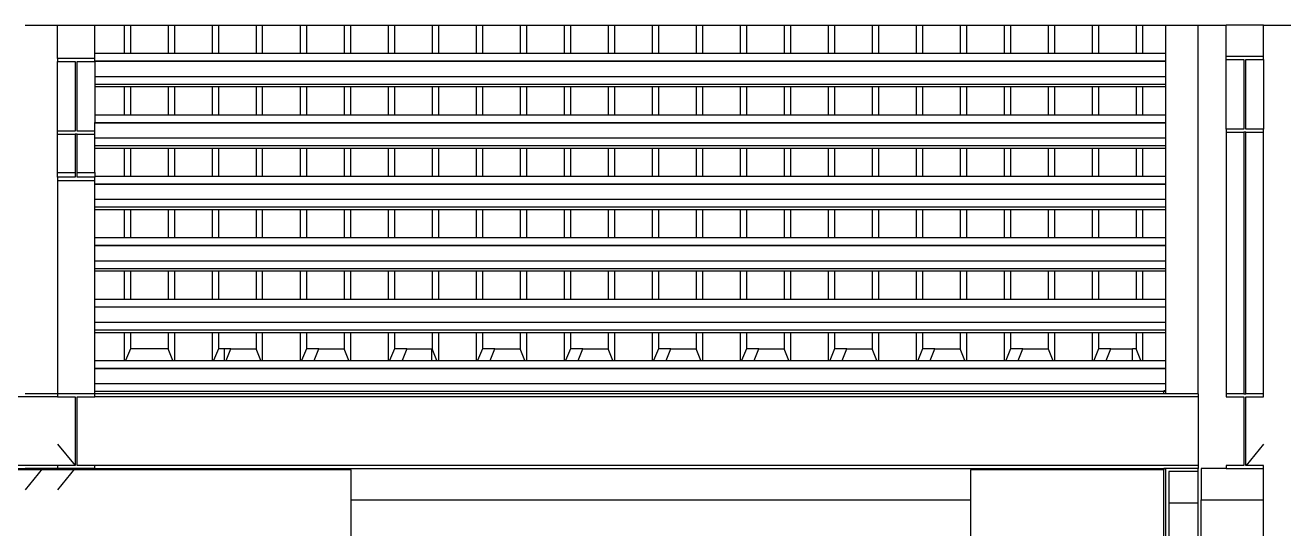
# Model space of a CAD drawing. Extents: x -49.7 to 49.7, y -10.2 to 18.8.
# Drawn here: x 0.599 to 4.638, y 11.477 to 13.094 of the extents above; entities that cross this region are included whole.
import ezdxf

# ---------------------------------------------------------------- set-up
doc = ezdxf.new("R2010")
doc.units = 0
doc.layers.get('0').update_dxf_attribs({"linetype": 'CONTINUOUS'})
doc.layers.add('SECTIONCUTEDGES', color=7, linetype='CONTINUOUS')

msp = doc.modelspace()

# ---------------------------------------------------------------- linework, layer by layer
for p, q in [((0.5993, 13.0943), (0.7032, 13.0943)), ((0.7032, 13.0943), (0.8232, 13.0943)), ((0.7032, 12.9872), (0.7032, 13.0943)), ((0.8232, 13.0943), (0.9166, 13.0943)), ((0.8232, 13.0039), (0.8232, 13.0943)), ((0.9166, 13.0943), (0.9166, 13.0039)), ((0.9166, 13.0943), (0.9368, 13.0943)), ((0.9368, 13.0943), (0.9368, 13.0039)), ((0.9368, 13.0943), (1.0579, 13.0943)), ((1.0579, 13.0943), (1.0579, 13.0039)), ((1.0579, 13.0943), (1.078, 13.0943)), ((1.078, 13.0943), (1.078, 13.0039)), ((1.078, 13.0943), (1.1991, 13.0943)), ((1.1991, 13.0943), (1.1991, 13.0039)), ((1.1991, 13.0943), (1.2192, 13.0943)), ((1.2192, 13.0943), (1.2192, 13.0039)), ((1.2192, 13.0943), (1.3403, 13.0943)), ((1.3403, 13.0943), (1.3403, 13.0039)), ((1.3403, 13.0943), (1.3604, 13.0943)), ((1.3604, 13.0039), (1.3604, 13.0943)), ((1.3604, 13.0943), (1.4815, 13.0943)), ((1.4815, 13.0943), (1.4815, 13.0039)), ((1.4815, 13.0943), (1.5016, 13.0943)), ((1.5016, 13.0943), (1.5016, 13.0039)), ((1.5016, 13.0943), (1.6227, 13.0943)), ((1.6227, 13.0943), (1.6227, 13.0039)), ((1.6227, 13.0943), (1.6429, 13.0943)), ((1.6429, 13.0943), (1.6429, 13.0039)), ((1.6429, 13.0943), (1.7639, 13.0943)), ((1.7639, 13.0943), (1.7639, 13.0039)), ((1.7639, 13.0943), (1.7841, 13.0943)), ((1.7841, 13.0943), (1.7841, 13.0039)), ((1.7841, 13.0943), (1.9051, 13.0943)), ((1.9051, 13.0943), (1.9051, 13.0039)), ((1.9051, 13.0943), (1.9253, 13.0943)), ((1.9253, 13.0943), (1.9253, 13.0039)), ((1.9253, 13.0943), (2.0463, 13.0943)), ((2.0463, 13.0943), (2.0463, 13.0039)), ((2.0463, 13.0943), (2.0665, 13.0943)), ((2.0665, 13.0943), (2.0665, 13.0039)), ((2.0665, 13.0943), (2.1875, 13.0943)), ((2.1875, 13.0943), (2.1875, 13.0039)), ((2.1875, 13.0943), (2.2077, 13.0943)), ((2.2077, 13.0943), (2.2077, 13.0039)), ((2.2077, 13.0943), (2.3287, 13.0943)), ((2.3287, 13.0943), (2.3287, 13.0039)), ((2.3287, 13.0943), (2.3489, 13.0943)), ((2.3489, 13.0943), (2.3489, 13.0039)), ((2.3489, 13.0943), (2.4699, 13.0943)), ((2.4699, 13.0943), (2.4699, 13.0039)), ((2.4699, 13.0943), (2.4901, 13.0943)), ((2.4901, 13.0943), (2.4901, 13.0039)), ((2.4901, 13.0943), (2.6111, 13.0943)), ((2.6111, 13.0943), (2.6111, 13.0039)), ((2.6111, 13.0943), (2.6313, 13.0943)), ((2.6313, 13.0943), (2.6313, 13.0039)), ((2.6313, 13.0943), (2.7523, 13.0943)), ((2.7523, 13.0943), (2.7523, 13.0039)), ((2.7523, 13.0943), (2.7725, 13.0943)), ((2.7725, 13.0943), (2.7725, 13.0039)), ((2.7725, 13.0943), (2.8935, 13.0943)), ((2.8935, 13.0943), (2.8935, 13.0039)), ((2.8935, 13.0943), (2.9137, 13.0943)), ((2.9137, 13.0943), (2.9137, 13.0039)), ((2.9137, 13.0943), (3.0348, 13.0943)), ((3.0348, 13.0943), (3.0348, 13.0039)), ((3.0348, 13.0943), (3.0549, 13.0943)), ((3.0549, 13.0943), (3.0549, 13.0039)), ((3.0549, 13.0943), (3.176, 13.0943)), ((3.176, 13.0943), (3.176, 13.0039)), ((3.176, 13.0943), (3.1961, 13.0943)), ((3.1961, 13.0943), (3.1961, 13.0039)), ((3.1961, 13.0943), (3.3172, 13.0943)), ((3.3172, 13.0943), (3.3172, 13.0039)), ((3.3172, 13.0943), (3.3373, 13.0943)), ((3.3373, 13.0943), (3.3373, 13.0039)), ((3.3373, 13.0943), (3.4584, 13.0943)), ((3.4584, 13.0943), (3.4584, 13.0039)), ((3.4584, 13.0943), (3.4785, 13.0943)), ((3.4785, 13.0943), (3.4785, 13.0039)), ((3.4785, 13.0943), (3.5996, 13.0943)), ((3.5996, 13.0943), (3.5996, 13.0039)), ((3.5996, 13.0943), (3.6198, 13.0943)), ((3.6198, 13.0943), (3.6198, 13.0039)), ((3.6198, 13.0943), (3.7408, 13.0943)), ((3.7408, 13.0943), (3.7408, 13.0039)), ((3.7408, 13.0943), (3.761, 13.0943)), ((3.761, 13.0943), (3.761, 13.0039)), ((3.761, 13.0943), (3.882, 13.0943)), ((3.882, 13.0943), (3.882, 13.0039)), ((3.882, 13.0943), (3.9022, 13.0943)), ((3.9022, 13.0943), (3.9022, 13.0039)), ((3.9022, 13.0943), (4.0232, 13.0943)), ((4.0232, 13.0943), (4.0232, 13.0039)), ((4.0232, 13.0943), (4.0434, 13.0943)), ((4.0434, 13.0943), (4.0434, 13.0039)), ((4.0434, 13.0943), (4.1644, 13.0943)), ((4.1644, 13.0943), (4.1644, 13.0039)), ((4.1644, 13.0943), (4.1846, 13.0943)), ((4.1846, 13.0943), (4.1846, 13.0039)), ((4.1846, 13.0943), (4.2593, 13.0943)), ((4.2593, 13.0943), (4.3632, 13.0943)), ((4.2593, 13.0039), (4.2593, 13.0943)), ((4.3632, 11.9106), (4.3632, 13.0943)), ((4.3632, 13.0943), (4.4532, 13.0943)), ((4.5732, 13.0943), (4.4532, 13.0943)), ((4.4532, 12.9939), (4.4532, 13.0943)), ((4.5732, 13.0943), (4.6632, 13.0943)), ((4.5732, 12.9939), (4.5732, 13.0943)), ((0.7032, 12.7538), (0.7032, 12.9773)), ((0.8232, 12.9872), (0.8232, 13.0039)), ((0.8232, 13.0039), (0.9166, 13.0039)), ((0.8232, 12.9792), (4.2593, 12.9792)), ((0.8232, 12.9784), (4.2593, 12.9784)), ((0.8232, 12.9773), (0.8232, 12.9299)), ((0.9166, 13.0039), (0.9368, 13.0039)), ((0.9368, 13.0039), (1.0579, 13.0039)), ((1.0579, 13.0039), (1.078, 13.0039)), ((1.078, 13.0039), (1.1991, 13.0039)), ((1.1991, 13.0039), (1.2192, 13.0039)), ((1.2192, 13.0039), (1.3403, 13.0039)), ((1.3403, 13.0039), (1.3604, 13.0039)), ((1.3604, 13.0039), (1.4815, 13.0039)), ((1.4815, 13.0039), (1.5016, 13.0039)), ((1.5016, 13.0039), (1.6227, 13.0039)), ((1.6227, 13.0039), (1.6429, 13.0039)), ((1.6429, 13.0039), (1.7639, 13.0039)), ((1.7639, 13.0039), (1.7841, 13.0039)), ((1.7841, 13.0039), (1.9051, 13.0039)), ((1.9051, 13.0039), (1.9253, 13.0039)), ((1.9253, 13.0039), (2.0463, 13.0039)), ((2.0463, 13.0039), (2.0665, 13.0039)), ((2.0665, 13.0039), (2.1875, 13.0039)), ((2.1875, 13.0039), (2.2077, 13.0039)), ((2.2077, 13.0039), (2.3287, 13.0039)), ((2.3287, 13.0039), (2.3489, 13.0039)), ((2.3489, 13.0039), (2.4699, 13.0039)), ((2.4699, 13.0039), (2.4901, 13.0039)), ((2.4901, 13.0039), (2.6111, 13.0039)), ((2.6111, 13.0039), (2.6313, 13.0039)), ((2.6313, 13.0039), (2.7523, 13.0039)), ((2.7523, 13.0039), (2.7725, 13.0039)), ((2.7725, 13.0039), (2.8935, 13.0039)), ((2.8935, 13.0039), (2.9137, 13.0039)), ((2.9137, 13.0039), (3.0348, 13.0039)), ((3.0348, 13.0039), (3.0549, 13.0039)), ((3.0549, 13.0039), (3.176, 13.0039)), ((3.176, 13.0039), (3.1961, 13.0039)), ((3.1961, 13.0039), (3.3172, 13.0039)), ((3.3172, 13.0039), (3.3373, 13.0039)), ((3.3373, 13.0039), (3.4584, 13.0039)), ((3.4584, 13.0039), (3.4785, 13.0039)), ((3.4785, 13.0039), (3.5996, 13.0039)), ((3.5996, 13.0039), (3.6198, 13.0039)), ((3.6198, 13.0039), (3.7408, 13.0039)), ((3.7408, 13.0039), (3.761, 13.0039)), ((3.761, 13.0039), (3.882, 13.0039)), ((3.882, 13.0039), (3.9022, 13.0039)), ((3.9022, 13.0039), (4.0232, 13.0039)), ((4.0232, 13.0039), (4.0434, 13.0039)), ((4.0434, 13.0039), (4.1644, 13.0039)), ((4.1644, 13.0039), (4.1846, 13.0039)), ((4.1846, 13.0039), (4.2593, 13.0039)), ((4.2593, 12.9792), (4.2593, 13.0039)), ((4.2593, 12.9784), (4.2593, 12.9792)), ((4.2593, 12.9299), (4.2593, 12.9784)), ((4.4532, 12.7605), (4.4532, 12.9839)), ((4.5732, 12.9839), (4.5732, 12.7605)), ((0.8232, 12.9299), (4.2593, 12.9299)), ((0.8232, 12.9299), (0.8232, 12.9052)), ((4.2593, 12.9052), (4.2593, 12.9299)), ((0.8232, 12.9052), (4.2593, 12.9052)), ((0.8232, 12.9052), (0.8232, 12.897)), ((0.8232, 12.897), (0.9166, 12.897)), ((0.8232, 12.897), (0.8232, 12.8066)), ((0.9166, 12.897), (0.9166, 12.8066)), ((0.9166, 12.897), (0.9368, 12.897)), ((0.9368, 12.897), (0.9368, 12.8066)), ((0.9368, 12.897), (1.0579, 12.897)), ((1.0579, 12.897), (1.0579, 12.8066)), ((1.0579, 12.897), (1.078, 12.897)), ((1.078, 12.897), (1.078, 12.8066)), ((1.078, 12.897), (1.1991, 12.897)), ((1.1991, 12.897), (1.1991, 12.8066)), ((1.1991, 12.897), (1.2192, 12.897)), ((1.2192, 12.897), (1.2192, 12.8066)), ((1.2192, 12.897), (1.3403, 12.897)), ((1.3403, 12.897), (1.3403, 12.8066)), ((1.3403, 12.897), (1.3604, 12.897)), ((1.3604, 12.8066), (1.3604, 12.897)), ((1.3604, 12.897), (1.4815, 12.897)), ((1.4815, 12.897), (1.4815, 12.8066)), ((1.4815, 12.897), (1.5016, 12.897)), ((1.5016, 12.897), (1.5016, 12.8066)), ((1.5016, 12.897), (1.6227, 12.897)), ((1.6227, 12.897), (1.6227, 12.8066)), ((1.6227, 12.897), (1.6429, 12.897)), ((1.6429, 12.897), (1.6429, 12.8066)), ((1.6429, 12.897), (1.7639, 12.897)), ((1.7639, 12.897), (1.7639, 12.8066)), ((1.7639, 12.897), (1.7841, 12.897)), ((1.7841, 12.897), (1.7841, 12.8066)), ((1.7841, 12.897), (1.9051, 12.897)), ((1.9051, 12.897), (1.9051, 12.8066)), ((1.9051, 12.897), (1.9253, 12.897)), ((1.9253, 12.897), (1.9253, 12.8066)), ((1.9253, 12.897), (2.0463, 12.897)), ((2.0463, 12.897), (2.0463, 12.8066)), ((2.0463, 12.897), (2.0665, 12.897)), ((2.0665, 12.897), (2.0665, 12.8066)), ((2.0665, 12.897), (2.1875, 12.897)), ((2.1875, 12.897), (2.1875, 12.8066)), ((2.1875, 12.897), (2.2077, 12.897)), ((2.2077, 12.897), (2.2077, 12.8066)), ((2.2077, 12.897), (2.3287, 12.897)), ((2.3287, 12.897), (2.3287, 12.8066)), ((2.3287, 12.897), (2.3489, 12.897)), ((2.3489, 12.897), (2.3489, 12.8066)), ((2.3489, 12.897), (2.4699, 12.897)), ((2.4699, 12.897), (2.4699, 12.8066)), ((2.4699, 12.897), (2.4901, 12.897)), ((2.4901, 12.897), (2.4901, 12.8066)), ((2.4901, 12.897), (2.6111, 12.897)), ((2.6111, 12.897), (2.6111, 12.8066)), ((2.6111, 12.897), (2.6313, 12.897)), ((2.6313, 12.897), (2.6313, 12.8066)), ((2.6313, 12.897), (2.7523, 12.897)), ((2.7523, 12.897), (2.7523, 12.8066)), ((2.7523, 12.897), (2.7725, 12.897)), ((2.7725, 12.897), (2.7725, 12.8066)), ((2.7725, 12.897), (2.8935, 12.897)), ((2.8935, 12.897), (2.8935, 12.8066)), ((2.8935, 12.897), (2.9137, 12.897)), ((2.9137, 12.897), (2.9137, 12.8066)), ((2.9137, 12.897), (3.0348, 12.897)), ((3.0348, 12.897), (3.0348, 12.8066)), ((3.0348, 12.897), (3.0549, 12.897)), ((3.0549, 12.897), (3.0549, 12.8066)), ((3.0549, 12.897), (3.176, 12.897)), ((3.176, 12.897), (3.176, 12.8066)), ((3.176, 12.897), (3.1961, 12.897)), ((3.1961, 12.897), (3.1961, 12.8066)), ((3.1961, 12.897), (3.3172, 12.897)), ((3.3172, 12.897), (3.3172, 12.8066)), ((3.3172, 12.897), (3.3373, 12.897)), ((3.3373, 12.897), (3.3373, 12.8066)), ((3.3373, 12.897), (3.4584, 12.897)), ((3.4584, 12.897), (3.4584, 12.8066)), ((3.4584, 12.897), (3.4785, 12.897)), ((3.4785, 12.897), (3.4785, 12.8066)), ((3.4785, 12.897), (3.5996, 12.897)), ((3.5996, 12.897), (3.5996, 12.8066)), ((3.5996, 12.897), (3.6198, 12.897)), ((3.6198, 12.897), (3.6198, 12.8066)), ((3.6198, 12.897), (3.7408, 12.897)), ((3.7408, 12.897), (3.7408, 12.8066)), ((3.7408, 12.897), (3.761, 12.897)), ((3.761, 12.897), (3.761, 12.8066)), ((3.761, 12.897), (3.882, 12.897)), ((3.882, 12.897), (3.882, 12.8066)), ((3.882, 12.897), (3.9022, 12.897)), ((3.9022, 12.897), (3.9022, 12.8066)), ((3.9022, 12.897), (4.0232, 12.897)), ((4.0232, 12.897), (4.0232, 12.8066)), ((4.0232, 12.897), (4.0434, 12.897)), ((4.0434, 12.897), (4.0434, 12.8066)), ((4.0434, 12.897), (4.1644, 12.897)), ((4.1644, 12.897), (4.1644, 12.8066)), ((4.1644, 12.897), (4.1846, 12.897)), ((4.1846, 12.897), (4.1846, 12.8066)), ((4.1846, 12.897), (4.2593, 12.897)), ((4.2593, 12.897), (4.2593, 12.9052)), ((4.2593, 12.8066), (4.2593, 12.897)), ((0.8232, 12.8066), (0.9166, 12.8066)), ((0.8232, 12.8066), (0.8232, 12.7819)), ((0.9166, 12.8066), (0.9368, 12.8066)), ((0.9368, 12.8066), (1.0579, 12.8066)), ((1.0579, 12.8066), (1.078, 12.8066)), ((1.078, 12.8066), (1.1991, 12.8066)), ((1.1991, 12.8066), (1.2192, 12.8066)), ((1.2192, 12.8066), (1.3403, 12.8066)), ((1.3403, 12.8066), (1.3604, 12.8066)), ((1.3604, 12.8066), (1.4815, 12.8066)), ((1.4815, 12.8066), (1.5016, 12.8066)), ((1.5016, 12.8066), (1.6227, 12.8066)), ((1.6227, 12.8066), (1.6429, 12.8066)), ((1.6429, 12.8066), (1.7639, 12.8066)), ((1.7639, 12.8066), (1.7841, 12.8066)), ((1.7841, 12.8066), (1.9051, 12.8066)), ((1.9051, 12.8066), (1.9253, 12.8066)), ((1.9253, 12.8066), (2.0463, 12.8066)), ((2.0463, 12.8066), (2.0665, 12.8066)), ((2.0665, 12.8066), (2.1875, 12.8066)), ((2.1875, 12.8066), (2.2077, 12.8066)), ((2.2077, 12.8066), (2.3287, 12.8066)), ((2.3287, 12.8066), (2.3489, 12.8066)), ((2.3489, 12.8066), (2.4699, 12.8066)), ((2.4699, 12.8066), (2.4901, 12.8066)), ((2.4901, 12.8066), (2.6111, 12.8066)), ((2.6111, 12.8066), (2.6313, 12.8066)), ((2.6313, 12.8066), (2.7523, 12.8066)), ((2.7523, 12.8066), (2.7725, 12.8066)), ((2.7725, 12.8066), (2.8935, 12.8066)), ((2.8935, 12.8066), (2.9137, 12.8066)), ((2.9137, 12.8066), (3.0348, 12.8066)), ((3.0348, 12.8066), (3.0549, 12.8066)), ((3.0549, 12.8066), (3.176, 12.8066)), ((3.176, 12.8066), (3.1961, 12.8066)), ((3.1961, 12.8066), (3.3172, 12.8066)), ((3.3172, 12.8066), (3.3373, 12.8066)), ((3.3373, 12.8066), (3.4584, 12.8066)), ((3.4584, 12.8066), (3.4785, 12.8066)), ((3.4785, 12.8066), (3.5996, 12.8066)), ((3.5996, 12.8066), (3.6198, 12.8066)), ((3.6198, 12.8066), (3.7408, 12.8066)), ((3.7408, 12.8066), (3.761, 12.8066)), ((3.761, 12.8066), (3.882, 12.8066)), ((3.882, 12.8066), (3.9022, 12.8066)), ((3.9022, 12.8066), (4.0232, 12.8066)), ((4.0232, 12.8066), (4.0434, 12.8066)), ((4.0434, 12.8066), (4.1644, 12.8066)), ((4.1644, 12.8066), (4.1846, 12.8066)), ((4.1846, 12.8066), (4.2593, 12.8066)), ((4.2593, 12.7819), (4.2593, 12.8066)), ((0.8232, 12.7819), (4.2593, 12.7819)), ((0.8232, 12.7811), (0.8232, 12.7819)), ((0.8232, 12.7811), (4.2593, 12.7811)), ((0.8232, 12.7538), (0.8232, 12.7811)), ((4.2593, 12.7811), (4.2593, 12.7819)), ((4.2593, 12.7326), (4.2593, 12.7811)), ((0.7032, 12.6208), (0.7032, 12.7439)), ((0.8232, 12.7326), (0.8232, 12.7439)), ((0.8232, 12.7326), (4.2593, 12.7326)), ((0.8232, 12.7079), (0.8232, 12.7326)), ((4.2593, 12.7079), (4.2593, 12.7326)), ((4.4532, 12.7506), (4.4532, 11.9106)), ((4.5732, 11.9106), (4.5732, 12.7506)), ((0.8232, 12.7079), (4.2593, 12.7079)), ((0.8232, 12.6997), (0.8232, 12.7079)), ((0.8232, 12.6997), (0.9166, 12.6997)), ((0.8232, 12.6208), (0.8232, 12.6997)), ((0.9166, 12.6997), (0.9166, 12.6093)), ((0.9166, 12.6997), (0.9368, 12.6997)), ((0.9368, 12.6997), (0.9368, 12.6093)), ((0.9368, 12.6997), (1.0579, 12.6997)), ((1.0579, 12.6997), (1.0579, 12.6093)), ((1.0579, 12.6997), (1.078, 12.6997)), ((1.078, 12.6997), (1.078, 12.6093)), ((1.078, 12.6997), (1.1991, 12.6997)), ((1.1991, 12.6997), (1.1991, 12.6093)), ((1.1991, 12.6997), (1.2192, 12.6997)), ((1.2192, 12.6997), (1.2192, 12.6093)), ((1.2192, 12.6997), (1.3403, 12.6997)), ((1.3403, 12.6997), (1.3403, 12.6093)), ((1.3403, 12.6997), (1.3604, 12.6997)), ((1.3604, 12.6093), (1.3604, 12.6997)), ((1.3604, 12.6997), (1.4815, 12.6997)), ((1.4815, 12.6997), (1.4815, 12.6093)), ((1.4815, 12.6997), (1.5016, 12.6997)), ((1.5016, 12.6997), (1.5016, 12.6093)), ((1.5016, 12.6997), (1.6227, 12.6997)), ((1.6227, 12.6997), (1.6227, 12.6093)), ((1.6227, 12.6997), (1.6429, 12.6997)), ((1.6429, 12.6997), (1.6429, 12.6093)), ((1.6429, 12.6997), (1.7639, 12.6997)), ((1.7639, 12.6997), (1.7639, 12.6093)), ((1.7639, 12.6997), (1.7841, 12.6997)), ((1.7841, 12.6997), (1.7841, 12.6093)), ((1.7841, 12.6997), (1.9051, 12.6997)), ((1.9051, 12.6997), (1.9051, 12.6093)), ((1.9051, 12.6997), (1.9253, 12.6997)), ((1.9253, 12.6997), (1.9253, 12.6093)), ((1.9253, 12.6997), (2.0463, 12.6997)), ((2.0463, 12.6997), (2.0463, 12.6093)), ((2.0463, 12.6997), (2.0665, 12.6997)), ((2.0665, 12.6997), (2.0665, 12.6093)), ((2.0665, 12.6997), (2.1875, 12.6997)), ((2.1875, 12.6997), (2.1875, 12.6093)), ((2.1875, 12.6997), (2.2077, 12.6997)), ((2.2077, 12.6997), (2.2077, 12.6093)), ((2.2077, 12.6997), (2.3287, 12.6997)), ((2.3287, 12.6997), (2.3287, 12.6093)), ((2.3287, 12.6997), (2.3489, 12.6997)), ((2.3489, 12.6997), (2.3489, 12.6093)), ((2.3489, 12.6997), (2.4699, 12.6997)), ((2.4699, 12.6997), (2.4699, 12.6093)), ((2.4699, 12.6997), (2.4901, 12.6997)), ((2.4901, 12.6997), (2.4901, 12.6093)), ((2.4901, 12.6997), (2.6111, 12.6997)), ((2.6111, 12.6997), (2.6111, 12.6093)), ((2.6111, 12.6997), (2.6313, 12.6997)), ((2.6313, 12.6997), (2.6313, 12.6093)), ((2.6313, 12.6997), (2.7523, 12.6997)), ((2.7523, 12.6997), (2.7523, 12.6093)), ((2.7523, 12.6997), (2.7725, 12.6997)), ((2.7725, 12.6997), (2.7725, 12.6093)), ((2.7725, 12.6997), (2.8935, 12.6997)), ((2.8935, 12.6997), (2.8935, 12.6093)), ((2.8935, 12.6997), (2.9137, 12.6997)), ((2.9137, 12.6997), (2.9137, 12.6093)), ((2.9137, 12.6997), (3.0348, 12.6997)), ((3.0348, 12.6997), (3.0348, 12.6093)), ((3.0348, 12.6997), (3.0549, 12.6997)), ((3.0549, 12.6997), (3.0549, 12.6093)), ((3.0549, 12.6997), (3.176, 12.6997)), ((3.176, 12.6997), (3.176, 12.6093)), ((3.176, 12.6997), (3.1961, 12.6997)), ((3.1961, 12.6997), (3.1961, 12.6093)), ((3.1961, 12.6997), (3.3172, 12.6997)), ((3.3172, 12.6997), (3.3172, 12.6093)), ((3.3172, 12.6997), (3.3373, 12.6997)), ((3.3373, 12.6997), (3.3373, 12.6093)), ((3.3373, 12.6997), (3.4584, 12.6997)), ((3.4584, 12.6997), (3.4584, 12.6093)), ((3.4584, 12.6997), (3.4785, 12.6997)), ((3.4785, 12.6997), (3.4785, 12.6093)), ((3.4785, 12.6997), (3.5996, 12.6997)), ((3.5996, 12.6997), (3.5996, 12.6093)), ((3.5996, 12.6997), (3.6198, 12.6997)), ((3.6198, 12.6997), (3.6198, 12.6093)), ((3.6198, 12.6997), (3.7408, 12.6997)), ((3.7408, 12.6997), (3.7408, 12.6093)), ((3.7408, 12.6997), (3.761, 12.6997)), ((3.761, 12.6997), (3.761, 12.6093)), ((3.761, 12.6997), (3.882, 12.6997)), ((3.882, 12.6997), (3.882, 12.6093)), ((3.882, 12.6997), (3.9022, 12.6997)), ((3.9022, 12.6997), (3.9022, 12.6093)), ((3.9022, 12.6997), (4.0232, 12.6997)), ((4.0232, 12.6997), (4.0232, 12.6093)), ((4.0232, 12.6997), (4.0434, 12.6997)), ((4.0434, 12.6997), (4.0434, 12.6093)), ((4.0434, 12.6997), (4.1644, 12.6997)), ((4.1644, 12.6997), (4.1644, 12.6093)), ((4.1644, 12.6997), (4.1846, 12.6997)), ((4.1846, 12.6997), (4.1846, 12.6093)), ((4.1846, 12.6997), (4.2593, 12.6997)), ((4.2593, 12.6997), (4.2593, 12.7079)), ((4.2593, 12.6093), (4.2593, 12.6997)), ((0.7032, 12.6208), (0.7601, 12.6208)), ((0.7032, 12.6066), (0.7032, 12.6208)), ((0.7663, 12.6208), (0.8232, 12.6208)), ((0.8232, 12.6208), (0.8232, 12.6093)), ((0.8232, 12.6093), (0.8232, 12.6066)), ((0.8232, 12.6093), (0.9166, 12.6093)), ((0.9166, 12.6093), (0.9368, 12.6093)), ((0.9368, 12.6093), (1.0579, 12.6093)), ((1.0579, 12.6093), (1.078, 12.6093)), ((1.078, 12.6093), (1.1991, 12.6093)), ((1.1991, 12.6093), (1.2192, 12.6093)), ((1.2192, 12.6093), (1.3403, 12.6093)), ((1.3403, 12.6093), (1.3604, 12.6093)), ((1.3604, 12.6093), (1.4815, 12.6093)), ((1.4815, 12.6093), (1.5016, 12.6093)), ((1.5016, 12.6093), (1.6227, 12.6093)), ((1.6227, 12.6093), (1.6429, 12.6093)), ((1.6429, 12.6093), (1.7639, 12.6093)), ((1.7639, 12.6093), (1.7841, 12.6093)), ((1.7841, 12.6093), (1.9051, 12.6093)), ((1.9051, 12.6093), (1.9253, 12.6093)), ((1.9253, 12.6093), (2.0463, 12.6093)), ((2.0463, 12.6093), (2.0665, 12.6093)), ((2.0665, 12.6093), (2.1875, 12.6093)), ((2.1875, 12.6093), (2.2077, 12.6093)), ((2.2077, 12.6093), (2.3287, 12.6093)), ((2.3287, 12.6093), (2.3489, 12.6093)), ((2.3489, 12.6093), (2.4699, 12.6093)), ((2.4699, 12.6093), (2.4901, 12.6093)), ((2.4901, 12.6093), (2.6111, 12.6093)), ((2.6111, 12.6093), (2.6313, 12.6093)), ((2.6313, 12.6093), (2.7523, 12.6093)), ((2.7523, 12.6093), (2.7725, 12.6093)), ((2.7725, 12.6093), (2.8935, 12.6093)), ((2.8935, 12.6093), (2.9137, 12.6093)), ((2.9137, 12.6093), (3.0348, 12.6093)), ((3.0348, 12.6093), (3.0549, 12.6093)), ((3.0549, 12.6093), (3.176, 12.6093)), ((3.176, 12.6093), (3.1961, 12.6093)), ((3.1961, 12.6093), (3.3172, 12.6093)), ((3.3172, 12.6093), (3.3373, 12.6093)), ((3.3373, 12.6093), (3.4584, 12.6093)), ((3.4584, 12.6093), (3.4785, 12.6093)), ((3.4785, 12.6093), (3.5996, 12.6093)), ((3.5996, 12.6093), (3.6198, 12.6093)), ((3.6198, 12.6093), (3.7408, 12.6093)), ((3.7408, 12.6093), (3.761, 12.6093)), ((3.761, 12.6093), (3.882, 12.6093)), ((3.882, 12.6093), (3.9022, 12.6093)), ((3.9022, 12.6093), (4.0232, 12.6093)), ((4.0232, 12.6093), (4.0434, 12.6093)), ((4.0434, 12.6093), (4.1644, 12.6093)), ((4.1644, 12.6093), (4.1846, 12.6093)), ((4.1846, 12.6093), (4.2593, 12.6093)), ((4.2593, 12.5846), (4.2593, 12.6093)), ((0.7032, 12.5953), (0.7032, 11.9106)), ((0.8232, 12.5846), (0.8232, 12.5953)), ((0.8232, 12.5846), (4.2593, 12.5846)), ((0.8232, 12.5838), (0.8232, 12.5846)), ((0.8232, 12.5838), (4.2593, 12.5838)), ((0.8232, 12.5353), (0.8232, 12.5838)), ((4.2593, 12.5838), (4.2593, 12.5846)), ((4.2593, 12.5353), (4.2593, 12.5838)), ((0.8232, 12.5353), (4.2593, 12.5353)), ((0.8232, 12.5107), (0.8232, 12.5353)), ((4.2593, 12.5107), (4.2593, 12.5353)), ((0.8232, 12.5107), (4.2593, 12.5107)), ((0.8232, 12.5024), (0.8232, 12.5107)), ((0.8232, 12.5024), (0.9166, 12.5024)), ((0.8232, 12.412), (0.8232, 12.5024)), ((0.9166, 12.5024), (0.9166, 12.412)), ((0.9166, 12.5024), (0.9368, 12.5024)), ((0.9368, 12.5024), (0.9368, 12.412)), ((0.9368, 12.5024), (1.0579, 12.5024)), ((1.0579, 12.5024), (1.0579, 12.412)), ((1.0579, 12.5024), (1.078, 12.5024)), ((1.078, 12.5024), (1.078, 12.412)), ((1.078, 12.5024), (1.1991, 12.5024)), ((1.1991, 12.5024), (1.1991, 12.412)), ((1.1991, 12.5024), (1.2192, 12.5024)), ((1.2192, 12.5024), (1.2192, 12.412)), ((1.2192, 12.5024), (1.3403, 12.5024)), ((1.3403, 12.5024), (1.3403, 12.412)), ((1.3403, 12.5024), (1.3604, 12.5024)), ((1.3604, 12.412), (1.3604, 12.5024)), ((1.3604, 12.5024), (1.4815, 12.5024)), ((1.4815, 12.5024), (1.4815, 12.412)), ((1.4815, 12.5024), (1.5016, 12.5024)), ((1.5016, 12.5024), (1.5016, 12.412)), ((1.5016, 12.5024), (1.6227, 12.5024)), ((1.6227, 12.5024), (1.6227, 12.412)), ((1.6227, 12.5024), (1.6429, 12.5024)), ((1.6429, 12.5024), (1.6429, 12.412)), ((1.6429, 12.5024), (1.7639, 12.5024)), ((1.7639, 12.5024), (1.7639, 12.412)), ((1.7639, 12.5024), (1.7841, 12.5024)), ((1.7841, 12.5024), (1.7841, 12.412)), ((1.7841, 12.5024), (1.9051, 12.5024)), ((1.9051, 12.5024), (1.9051, 12.412)), ((1.9051, 12.5024), (1.9253, 12.5024)), ((1.9253, 12.5024), (1.9253, 12.412)), ((1.9253, 12.5024), (2.0463, 12.5024)), ((2.0463, 12.5024), (2.0463, 12.412)), ((2.0463, 12.5024), (2.0665, 12.5024)), ((2.0665, 12.5024), (2.0665, 12.412)), ((2.0665, 12.5024), (2.1875, 12.5024)), ((2.1875, 12.5024), (2.1875, 12.412)), ((2.1875, 12.5024), (2.2077, 12.5024)), ((2.2077, 12.5024), (2.2077, 12.412)), ((2.2077, 12.5024), (2.3287, 12.5024)), ((2.3287, 12.5024), (2.3287, 12.412)), ((2.3287, 12.5024), (2.3489, 12.5024)), ((2.3489, 12.5024), (2.3489, 12.412)), ((2.3489, 12.5024), (2.4699, 12.5024)), ((2.4699, 12.5024), (2.4699, 12.412)), ((2.4699, 12.5024), (2.4901, 12.5024)), ((2.4901, 12.5024), (2.4901, 12.412)), ((2.4901, 12.5024), (2.6111, 12.5024)), ((2.6111, 12.5024), (2.6111, 12.412)), ((2.6111, 12.5024), (2.6313, 12.5024)), ((2.6313, 12.5024), (2.6313, 12.412)), ((2.6313, 12.5024), (2.7523, 12.5024)), ((2.7523, 12.5024), (2.7523, 12.412)), ((2.7523, 12.5024), (2.7725, 12.5024)), ((2.7725, 12.5024), (2.7725, 12.412)), ((2.7725, 12.5024), (2.8935, 12.5024)), ((2.8935, 12.5024), (2.8935, 12.412)), ((2.8935, 12.5024), (2.9137, 12.5024)), ((2.9137, 12.5024), (2.9137, 12.412)), ((2.9137, 12.5024), (3.0348, 12.5024)), ((3.0348, 12.5024), (3.0348, 12.412)), ((3.0348, 12.5024), (3.0549, 12.5024)), ((3.0549, 12.5024), (3.0549, 12.412)), ((3.0549, 12.5024), (3.176, 12.5024)), ((3.176, 12.5024), (3.176, 12.412)), ((3.176, 12.5024), (3.1961, 12.5024)), ((3.1961, 12.5024), (3.1961, 12.412)), ((3.1961, 12.5024), (3.3172, 12.5024)), ((3.3172, 12.5024), (3.3172, 12.412)), ((3.3172, 12.5024), (3.3373, 12.5024)), ((3.3373, 12.5024), (3.3373, 12.412)), ((3.3373, 12.5024), (3.4584, 12.5024)), ((3.4584, 12.5024), (3.4584, 12.412)), ((3.4584, 12.5024), (3.4785, 12.5024)), ((3.4785, 12.5024), (3.4785, 12.412)), ((3.4785, 12.5024), (3.5996, 12.5024)), ((3.5996, 12.5024), (3.5996, 12.412)), ((3.5996, 12.5024), (3.6198, 12.5024)), ((3.6198, 12.5024), (3.6198, 12.412)), ((3.6198, 12.5024), (3.7408, 12.5024)), ((3.7408, 12.5024), (3.7408, 12.412)), ((3.7408, 12.5024), (3.761, 12.5024)), ((3.761, 12.5024), (3.761, 12.412)), ((3.761, 12.5024), (3.882, 12.5024)), ((3.882, 12.5024), (3.882, 12.412)), ((3.882, 12.5024), (3.9022, 12.5024)), ((3.9022, 12.5024), (3.9022, 12.412)), ((3.9022, 12.5024), (4.0232, 12.5024)), ((4.0232, 12.5024), (4.0232, 12.412)), ((4.0232, 12.5024), (4.0434, 12.5024)), ((4.0434, 12.5024), (4.0434, 12.412)), ((4.0434, 12.5024), (4.1644, 12.5024)), ((4.1644, 12.5024), (4.1644, 12.412)), ((4.1644, 12.5024), (4.1846, 12.5024)), ((4.1846, 12.5024), (4.1846, 12.412)), ((4.1846, 12.5024), (4.2593, 12.5024)), ((4.2593, 12.5024), (4.2593, 12.5107)), ((4.2593, 12.412), (4.2593, 12.5024)), ((0.8232, 12.412), (0.9166, 12.412)), ((0.8232, 12.3874), (0.8232, 12.412)), ((0.9166, 12.412), (0.9368, 12.412)), ((0.9368, 12.412), (1.0579, 12.412)), ((1.0579, 12.412), (1.078, 12.412)), ((1.078, 12.412), (1.1991, 12.412)), ((1.1991, 12.412), (1.2192, 12.412)), ((1.2192, 12.412), (1.3403, 12.412)), ((1.3403, 12.412), (1.3604, 12.412)), ((1.3604, 12.412), (1.4815, 12.412)), ((1.4815, 12.412), (1.5016, 12.412)), ((1.5016, 12.412), (1.6227, 12.412)), ((1.6227, 12.412), (1.6429, 12.412)), ((1.6429, 12.412), (1.7639, 12.412)), ((1.7639, 12.412), (1.7841, 12.412)), ((1.7841, 12.412), (1.9051, 12.412)), ((1.9051, 12.412), (1.9253, 12.412)), ((1.9253, 12.412), (2.0463, 12.412)), ((2.0463, 12.412), (2.0665, 12.412)), ((2.0665, 12.412), (2.1875, 12.412)), ((2.1875, 12.412), (2.2077, 12.412)), ((2.2077, 12.412), (2.3287, 12.412)), ((2.3287, 12.412), (2.3489, 12.412)), ((2.3489, 12.412), (2.4699, 12.412)), ((2.4699, 12.412), (2.4901, 12.412)), ((2.4901, 12.412), (2.6111, 12.412)), ((2.6111, 12.412), (2.6313, 12.412)), ((2.6313, 12.412), (2.7523, 12.412)), ((2.7523, 12.412), (2.7725, 12.412)), ((2.7725, 12.412), (2.8935, 12.412)), ((2.8935, 12.412), (2.9137, 12.412)), ((2.9137, 12.412), (3.0348, 12.412)), ((3.0348, 12.412), (3.0549, 12.412)), ((3.0549, 12.412), (3.176, 12.412)), ((3.176, 12.412), (3.1961, 12.412)), ((3.1961, 12.412), (3.3172, 12.412)), ((3.3172, 12.412), (3.3373, 12.412)), ((3.3373, 12.412), (3.4584, 12.412)), ((3.4584, 12.412), (3.4785, 12.412)), ((3.4785, 12.412), (3.5996, 12.412)), ((3.5996, 12.412), (3.6198, 12.412)), ((3.6198, 12.412), (3.7408, 12.412)), ((3.7408, 12.412), (3.761, 12.412)), ((3.761, 12.412), (3.882, 12.412)), ((3.882, 12.412), (3.9022, 12.412)), ((3.9022, 12.412), (4.0232, 12.412)), ((4.0232, 12.412), (4.0434, 12.412)), ((4.0434, 12.412), (4.1644, 12.412)), ((4.1644, 12.412), (4.1846, 12.412)), ((4.1846, 12.412), (4.2593, 12.412)), ((4.2593, 12.3874), (4.2593, 12.412)), ((0.8232, 12.3874), (4.2593, 12.3874)), ((0.8232, 12.3865), (0.8232, 12.3874)), ((0.8232, 12.3865), (4.2593, 12.3865)), ((0.8232, 12.338), (0.8232, 12.3865)), ((4.2593, 12.3865), (4.2593, 12.3874)), ((4.2593, 12.338), (4.2593, 12.3865)), ((0.8232, 12.338), (4.2593, 12.338)), ((0.8232, 12.3134), (0.8232, 12.338)), ((4.2593, 12.3134), (4.2593, 12.338)), ((0.8232, 12.3134), (4.2593, 12.3134)), ((0.8232, 12.3052), (0.8232, 12.3134)), ((0.8232, 12.3052), (0.9166, 12.3052)), ((0.8232, 12.2147), (0.8232, 12.3052)), ((0.9166, 12.3052), (0.9166, 12.2147)), ((0.9166, 12.3052), (0.9368, 12.3052)), ((0.9368, 12.3052), (0.9368, 12.2147)), ((0.9368, 12.3052), (1.0579, 12.3052)), ((1.0579, 12.3052), (1.0579, 12.2147)), ((1.0579, 12.3052), (1.078, 12.3052)), ((1.078, 12.3052), (1.078, 12.2147)), ((1.078, 12.3052), (1.1991, 12.3052)), ((1.1991, 12.3052), (1.1991, 12.2147)), ((1.1991, 12.3052), (1.2192, 12.3052)), ((1.2192, 12.3052), (1.2192, 12.2147)), ((1.2192, 12.3052), (1.3403, 12.3052)), ((1.3403, 12.3052), (1.3403, 12.2147)), ((1.3403, 12.3052), (1.3604, 12.3052)), ((1.3604, 12.2147), (1.3604, 12.3052)), ((1.3604, 12.3052), (1.4815, 12.3052)), ((1.4815, 12.3052), (1.4815, 12.2147)), ((1.4815, 12.3052), (1.5016, 12.3052)), ((1.5016, 12.3052), (1.5016, 12.2147)), ((1.5016, 12.3052), (1.6227, 12.3052)), ((1.6227, 12.3052), (1.6227, 12.2147)), ((1.6227, 12.3052), (1.6429, 12.3052)), ((1.6429, 12.3052), (1.6429, 12.2147)), ((1.6429, 12.3052), (1.7639, 12.3052)), ((1.7639, 12.3052), (1.7639, 12.2147)), ((1.7639, 12.3052), (1.7841, 12.3052)), ((1.7841, 12.3052), (1.7841, 12.2147)), ((1.7841, 12.3052), (1.9051, 12.3052)), ((1.9051, 12.3052), (1.9051, 12.2147)), ((1.9051, 12.3052), (1.9253, 12.3052)), ((1.9253, 12.3052), (1.9253, 12.2147)), ((1.9253, 12.3052), (2.0463, 12.3052)), ((2.0463, 12.3052), (2.0463, 12.2147)), ((2.0463, 12.3052), (2.0665, 12.3052)), ((2.0665, 12.3052), (2.0665, 12.2147)), ((2.0665, 12.3052), (2.1875, 12.3052)), ((2.1875, 12.3052), (2.1875, 12.2147)), ((2.1875, 12.3052), (2.2077, 12.3052)), ((2.2077, 12.3052), (2.2077, 12.2147)), ((2.2077, 12.3052), (2.3287, 12.3052)), ((2.3287, 12.3052), (2.3287, 12.2147)), ((2.3287, 12.3052), (2.3489, 12.3052)), ((2.3489, 12.3052), (2.3489, 12.2147)), ((2.3489, 12.3052), (2.4699, 12.3052)), ((2.4699, 12.3052), (2.4699, 12.2147)), ((2.4699, 12.3052), (2.4901, 12.3052)), ((2.4901, 12.3052), (2.4901, 12.2147)), ((2.4901, 12.3052), (2.6111, 12.3052)), ((2.6111, 12.3052), (2.6111, 12.2147)), ((2.6111, 12.3052), (2.6313, 12.3052)), ((2.6313, 12.3052), (2.6313, 12.2147)), ((2.6313, 12.3052), (2.7523, 12.3052)), ((2.7523, 12.3052), (2.7523, 12.2147)), ((2.7523, 12.3052), (2.7725, 12.3052)), ((2.7725, 12.3052), (2.7725, 12.2147)), ((2.7725, 12.3052), (2.8935, 12.3052)), ((2.8935, 12.3052), (2.8935, 12.2147)), ((2.8935, 12.3052), (2.9137, 12.3052)), ((2.9137, 12.3052), (2.9137, 12.2147)), ((2.9137, 12.3052), (3.0348, 12.3052)), ((3.0348, 12.3052), (3.0348, 12.2147)), ((3.0348, 12.3052), (3.0549, 12.3052)), ((3.0549, 12.3052), (3.0549, 12.2147)), ((3.0549, 12.3052), (3.176, 12.3052)), ((3.176, 12.3052), (3.176, 12.2147)), ((3.176, 12.3052), (3.1961, 12.3052)), ((3.1961, 12.3052), (3.1961, 12.2147)), ((3.1961, 12.3052), (3.3172, 12.3052)), ((3.3172, 12.3052), (3.3172, 12.2147)), ((3.3172, 12.3052), (3.3373, 12.3052)), ((3.3373, 12.3052), (3.3373, 12.2147)), ((3.3373, 12.3052), (3.4584, 12.3052)), ((3.4584, 12.3052), (3.4584, 12.2147)), ((3.4584, 12.3052), (3.4785, 12.3052)), ((3.4785, 12.3052), (3.4785, 12.2147)), ((3.4785, 12.3052), (3.5996, 12.3052)), ((3.5996, 12.3052), (3.5996, 12.2147)), ((3.5996, 12.3052), (3.6198, 12.3052)), ((3.6198, 12.3052), (3.6198, 12.2147)), ((3.6198, 12.3052), (3.7408, 12.3052)), ((3.7408, 12.3052), (3.7408, 12.2147)), ((3.7408, 12.3052), (3.761, 12.3052)), ((3.761, 12.3052), (3.761, 12.2147)), ((3.761, 12.3052), (3.882, 12.3052)), ((3.882, 12.3052), (3.882, 12.2147)), ((3.882, 12.3052), (3.9022, 12.3052)), ((3.9022, 12.3052), (3.9022, 12.2147)), ((3.9022, 12.3052), (4.0232, 12.3052)), ((4.0232, 12.3052), (4.0232, 12.2147)), ((4.0232, 12.3052), (4.0434, 12.3052)), ((4.0434, 12.3052), (4.0434, 12.2147)), ((4.0434, 12.3052), (4.1644, 12.3052)), ((4.1644, 12.3052), (4.1644, 12.2147)), ((4.1644, 12.3052), (4.1846, 12.3052)), ((4.1846, 12.3052), (4.1846, 12.2147)), ((4.1846, 12.3052), (4.2593, 12.3052)), ((4.2593, 12.3052), (4.2593, 12.3134)), ((4.2593, 12.2147), (4.2593, 12.3052)), ((0.8232, 12.2147), (0.9166, 12.2147)), ((0.8232, 12.1901), (0.8232, 12.2147)), ((0.9166, 12.2147), (0.9368, 12.2147)), ((0.9368, 12.2147), (1.0579, 12.2147)), ((1.0579, 12.2147), (1.078, 12.2147)), ((1.078, 12.2147), (1.1991, 12.2147)), ((1.1991, 12.2147), (1.2192, 12.2147)), ((1.2192, 12.2147), (1.3403, 12.2147)), ((1.3403, 12.2147), (1.3604, 12.2147)), ((1.3604, 12.2147), (1.4815, 12.2147)), ((1.4815, 12.2147), (1.5016, 12.2147)), ((1.5016, 12.2147), (1.6227, 12.2147)), ((1.6227, 12.2147), (1.6429, 12.2147)), ((1.6429, 12.2147), (1.7639, 12.2147)), ((1.7639, 12.2147), (1.7841, 12.2147)), ((1.7841, 12.2147), (1.9051, 12.2147)), ((1.9051, 12.2147), (1.9253, 12.2147)), ((1.9253, 12.2147), (2.0463, 12.2147)), ((2.0463, 12.2147), (2.0665, 12.2147)), ((2.0665, 12.2147), (2.1875, 12.2147)), ((2.1875, 12.2147), (2.2077, 12.2147)), ((2.2077, 12.2147), (2.3287, 12.2147)), ((2.3287, 12.2147), (2.3489, 12.2147)), ((2.3489, 12.2147), (2.4699, 12.2147)), ((2.4699, 12.2147), (2.4901, 12.2147)), ((2.4901, 12.2147), (2.6111, 12.2147)), ((2.6111, 12.2147), (2.6313, 12.2147)), ((2.6313, 12.2147), (2.7523, 12.2147)), ((2.7523, 12.2147), (2.7725, 12.2147)), ((2.7725, 12.2147), (2.8935, 12.2147)), ((2.8935, 12.2147), (2.9137, 12.2147)), ((2.9137, 12.2147), (3.0348, 12.2147)), ((3.0348, 12.2147), (3.0549, 12.2147)), ((3.0549, 12.2147), (3.176, 12.2147)), ((3.176, 12.2147), (3.1961, 12.2147)), ((3.1961, 12.2147), (3.3172, 12.2147)), ((3.3172, 12.2147), (3.3373, 12.2147)), ((3.3373, 12.2147), (3.4584, 12.2147)), ((3.4584, 12.2147), (3.4785, 12.2147)), ((3.4785, 12.2147), (3.5996, 12.2147)), ((3.5996, 12.2147), (3.6198, 12.2147)), ((3.6198, 12.2147), (3.7408, 12.2147)), ((3.7408, 12.2147), (3.761, 12.2147)), ((3.761, 12.2147), (3.882, 12.2147)), ((3.882, 12.2147), (3.9022, 12.2147)), ((3.9022, 12.2147), (4.0232, 12.2147)), ((4.0232, 12.2147), (4.0434, 12.2147)), ((4.0434, 12.2147), (4.1644, 12.2147)), ((4.1644, 12.2147), (4.1846, 12.2147)), ((4.1846, 12.2147), (4.2593, 12.2147)), ((4.2593, 12.1901), (4.2593, 12.2147)), ((0.8232, 12.1901), (4.2593, 12.1901)), ((0.8232, 12.1893), (0.8232, 12.1901)), ((0.8232, 12.1893), (4.2593, 12.1893)), ((0.8232, 12.1408), (0.8232, 12.1893)), ((4.2593, 12.1893), (4.2593, 12.1901)), ((4.2593, 12.1408), (4.2593, 12.1893)), ((0.8232, 12.1408), (4.2593, 12.1408)), ((0.8232, 12.1161), (0.8232, 12.1408)), ((4.2593, 12.1161), (4.2593, 12.1408)), ((0.8232, 12.1161), (4.2593, 12.1161)), ((0.8232, 12.1079), (0.8232, 12.1161)), ((0.8232, 12.1079), (0.9166, 12.1079)), ((0.8232, 12.0175), (0.8232, 12.1079)), ((0.9166, 12.1079), (0.9166, 12.0175)), ((0.9166, 12.1079), (0.9368, 12.1079)), ((0.9368, 12.1079), (0.9368, 12.0547)), ((0.9368, 12.1079), (1.0579, 12.1079)), ((1.0579, 12.1079), (1.0579, 12.0547)), ((1.0579, 12.1079), (1.078, 12.1079)), ((1.078, 12.1079), (1.078, 12.0175)), ((1.078, 12.1079), (1.1991, 12.1079)), ((1.1991, 12.1079), (1.1991, 12.0175)), ((1.1991, 12.1079), (1.2192, 12.1079)), ((1.2192, 12.1079), (1.2192, 12.0547)), ((1.2192, 12.1079), (1.3403, 12.1079)), ((1.3403, 12.1079), (1.3403, 12.0547)), ((1.3403, 12.1079), (1.3604, 12.1079)), ((1.3604, 12.0175), (1.3604, 12.1079)), ((1.3604, 12.1079), (1.4815, 12.1079)), ((1.4815, 12.1079), (1.4815, 12.0175)), ((1.4815, 12.1079), (1.5016, 12.1079)), ((1.5016, 12.1079), (1.5016, 12.0547)), ((1.5016, 12.1079), (1.6227, 12.1079)), ((1.6227, 12.1079), (1.6227, 12.0547)), ((1.6227, 12.1079), (1.6429, 12.1079)), ((1.6429, 12.1079), (1.6429, 12.0175)), ((1.6429, 12.1079), (1.7639, 12.1079)), ((1.7639, 12.1079), (1.7639, 12.0175)), ((1.7639, 12.1079), (1.7841, 12.1079)), ((1.7841, 12.1079), (1.7841, 12.0547)), ((1.7841, 12.1079), (1.9051, 12.1079)), ((1.9051, 12.1079), (1.9051, 12.0547)), ((1.9051, 12.1079), (1.9253, 12.1079)), ((1.9253, 12.1079), (1.9253, 12.0175)), ((1.9253, 12.1079), (2.0463, 12.1079)), ((2.0463, 12.1079), (2.0463, 12.0175)), ((2.0463, 12.1079), (2.0665, 12.1079)), ((2.0665, 12.1079), (2.0665, 12.0547)), ((2.0665, 12.1079), (2.1875, 12.1079)), ((2.1875, 12.1079), (2.1875, 12.0547)), ((2.1875, 12.1079), (2.2077, 12.1079)), ((2.2077, 12.1079), (2.2077, 12.0175)), ((2.2077, 12.1079), (2.3287, 12.1079)), ((2.3287, 12.1079), (2.3287, 12.0175)), ((2.3287, 12.1079), (2.3489, 12.1079)), ((2.3489, 12.1079), (2.3489, 12.0547)), ((2.3489, 12.1079), (2.4699, 12.1079)), ((2.4699, 12.1079), (2.4699, 12.0547)), ((2.4699, 12.1079), (2.4901, 12.1079)), ((2.4901, 12.1079), (2.4901, 12.0175)), ((2.4901, 12.1079), (2.6111, 12.1079)), ((2.6111, 12.1079), (2.6111, 12.0175)), ((2.6111, 12.1079), (2.6313, 12.1079)), ((2.6313, 12.1079), (2.6313, 12.0547)), ((2.6313, 12.1079), (2.7523, 12.1079)), ((2.7523, 12.1079), (2.7523, 12.0547)), ((2.7523, 12.1079), (2.7725, 12.1079)), ((2.7725, 12.1079), (2.7725, 12.0175)), ((2.7725, 12.1079), (2.8935, 12.1079)), ((2.8935, 12.1079), (2.8935, 12.0175)), ((2.8935, 12.1079), (2.9137, 12.1079)), ((2.9137, 12.1079), (2.9137, 12.0547)), ((2.9137, 12.1079), (3.0348, 12.1079)), ((3.0348, 12.1079), (3.0348, 12.0547)), ((3.0348, 12.1079), (3.0549, 12.1079)), ((3.0549, 12.1079), (3.0549, 12.0175)), ((3.0549, 12.1079), (3.176, 12.1079)), ((3.176, 12.1079), (3.176, 12.0175)), ((3.176, 12.1079), (3.1961, 12.1079)), ((3.1961, 12.1079), (3.1961, 12.0547)), ((3.1961, 12.1079), (3.3172, 12.1079)), ((3.3172, 12.1079), (3.3172, 12.0547)), ((3.3172, 12.1079), (3.3373, 12.1079)), ((3.3373, 12.1079), (3.3373, 12.0175)), ((3.3373, 12.1079), (3.4584, 12.1079)), ((3.4584, 12.1079), (3.4584, 12.0175)), ((3.4584, 12.1079), (3.4785, 12.1079)), ((3.4785, 12.1079), (3.4785, 12.0547)), ((3.4785, 12.1079), (3.5996, 12.1079)), ((3.5996, 12.1079), (3.5996, 12.0547)), ((3.5996, 12.1079), (3.6198, 12.1079)), ((3.6198, 12.1079), (3.6198, 12.0175)), ((3.6198, 12.1079), (3.7408, 12.1079)), ((3.7408, 12.1079), (3.7408, 12.0175)), ((3.7408, 12.1079), (3.761, 12.1079)), ((3.761, 12.1079), (3.761, 12.0547)), ((3.761, 12.1079), (3.882, 12.1079)), ((3.882, 12.1079), (3.882, 12.0547)), ((3.882, 12.1079), (3.9022, 12.1079)), ((3.9022, 12.1079), (3.9022, 12.0175)), ((3.9022, 12.1079), (4.0232, 12.1079)), ((4.0232, 12.1079), (4.0232, 12.0175)), ((4.0232, 12.1079), (4.0434, 12.1079)), ((4.0434, 12.1079), (4.0434, 12.0547)), ((4.0434, 12.1079), (4.1644, 12.1079)), ((4.1644, 12.1079), (4.1644, 12.0547)), ((4.1644, 12.1079), (4.1846, 12.1079)), ((4.1846, 12.1079), (4.1846, 12.0175)), ((4.1846, 12.1079), (4.2593, 12.1079)), ((4.2593, 12.1079), (4.2593, 12.1161)), ((4.2593, 12.0175), (4.2593, 12.1079)), ((0.9368, 12.0547), (0.9216, 12.0175)), ((1.0579, 12.0547), (0.9368, 12.0547)), ((1.0731, 12.0175), (1.0579, 12.0547)), ((1.2192, 12.0547), (1.204, 12.0175)), ((1.2389, 12.0547), (1.2192, 12.0547)), ((1.2389, 12.0175), (1.2389, 12.0547)), ((1.2591, 12.0547), (1.2389, 12.0547)), ((1.2439, 12.0175), (1.2591, 12.0547)), ((1.2591, 12.0547), (1.3403, 12.0547)), ((1.3555, 12.0175), (1.3403, 12.0547)), ((1.5016, 12.0547), (1.4864, 12.0175)), ((1.5415, 12.0547), (1.5016, 12.0547)), ((1.5263, 12.0175), (1.5415, 12.0547)), ((1.5415, 12.0547), (1.6227, 12.0547)), ((1.6379, 12.0175), (1.6227, 12.0547)), ((1.7841, 12.0547), (1.7688, 12.0175)), ((1.8239, 12.0547), (1.7841, 12.0547)), ((1.8239, 12.0547), (1.8087, 12.0175)), ((1.8239, 12.0547), (1.9027, 12.0547)), ((1.9027, 12.0547), (1.9027, 12.0175)), ((1.9027, 12.0547), (1.9051, 12.0547)), ((1.9203, 12.0175), (1.9051, 12.0547)), ((2.0665, 12.0547), (2.0512, 12.0175)), ((2.1064, 12.0547), (2.0665, 12.0547)), ((2.0911, 12.0175), (2.1064, 12.0547)), ((2.1064, 12.0547), (2.1875, 12.0547)), ((2.2028, 12.0175), (2.1875, 12.0547)), ((2.3489, 12.0547), (2.3336, 12.0175)), ((2.3888, 12.0547), (2.3489, 12.0547)), ((2.3735, 12.0175), (2.3888, 12.0547)), ((2.3888, 12.0547), (2.4699, 12.0547)), ((2.4852, 12.0175), (2.4699, 12.0547)), ((2.6313, 12.0547), (2.6161, 12.0175)), ((2.6712, 12.0547), (2.6313, 12.0547)), ((2.6559, 12.0175), (2.6712, 12.0547)), ((2.6712, 12.0547), (2.7523, 12.0547)), ((2.7676, 12.0175), (2.7523, 12.0547)), ((2.9137, 12.0547), (2.8985, 12.0175)), ((2.9536, 12.0547), (2.9137, 12.0547)), ((2.9383, 12.0175), (2.9536, 12.0547)), ((2.9536, 12.0547), (3.0348, 12.0547)), ((3.05, 12.0175), (3.0348, 12.0547)), ((3.1961, 12.0547), (3.1809, 12.0175)), ((3.236, 12.0547), (3.1961, 12.0547)), ((3.2208, 12.0175), (3.236, 12.0547)), ((3.236, 12.0547), (3.3172, 12.0547)), ((3.3324, 12.0175), (3.3172, 12.0547)), ((3.4785, 12.0547), (3.4633, 12.0175)), ((3.5184, 12.0547), (3.4785, 12.0547)), ((3.5032, 12.0175), (3.5184, 12.0547)), ((3.5184, 12.0547), (3.5996, 12.0547)), ((3.6148, 12.0175), (3.5996, 12.0547)), ((3.761, 12.0547), (3.7457, 12.0175)), ((3.8008, 12.0547), (3.761, 12.0547)), ((3.7856, 12.0175), (3.8008, 12.0547)), ((3.8008, 12.0547), (3.882, 12.0547)), ((3.882, 12.0547), (3.8972, 12.0175)), ((4.0434, 12.0547), (4.0281, 12.0175)), ((4.0832, 12.0547), (4.0434, 12.0547)), ((4.068, 12.0175), (4.0832, 12.0547)), ((4.0832, 12.0547), (4.1531, 12.0547)), ((4.1531, 12.0175), (4.1531, 12.0547)), ((4.1644, 12.0547), (4.1531, 12.0547)), ((4.1797, 12.0175), (4.1644, 12.0547)), ((0.8232, 12.0175), (0.9166, 12.0175)), ((0.8232, 11.9928), (0.8232, 12.0175)), ((0.9166, 12.0175), (0.9216, 12.0175)), ((0.9216, 12.0175), (1.0731, 12.0175)), ((1.0731, 12.0175), (1.078, 12.0175)), ((1.078, 12.0175), (1.1991, 12.0175)), ((1.1991, 12.0175), (1.204, 12.0175)), ((1.204, 12.0175), (1.2389, 12.0175)), ((1.2389, 12.0175), (1.2439, 12.0175)), ((1.2439, 12.0175), (1.3555, 12.0175)), ((1.3555, 12.0175), (1.3604, 12.0175)), ((1.3604, 12.0175), (1.4815, 12.0175)), ((1.4815, 12.0175), (1.4864, 12.0175)), ((1.4864, 12.0175), (1.5263, 12.0175)), ((1.5263, 12.0175), (1.6379, 12.0175)), ((1.6379, 12.0175), (1.6429, 12.0175)), ((1.6429, 12.0175), (1.7639, 12.0175)), ((1.7639, 12.0175), (1.7688, 12.0175)), ((1.7688, 12.0175), (1.8087, 12.0175)), ((1.8087, 12.0175), (1.9027, 12.0175)), ((1.9027, 12.0175), (1.9203, 12.0175)), ((1.9203, 12.0175), (1.9253, 12.0175)), ((1.9253, 12.0175), (2.0463, 12.0175)), ((2.0463, 12.0175), (2.0512, 12.0175)), ((2.0512, 12.0175), (2.0911, 12.0175)), ((2.0911, 12.0175), (2.2028, 12.0175)), ((2.2028, 12.0175), (2.2077, 12.0175)), ((2.2077, 12.0175), (2.3287, 12.0175)), ((2.3287, 12.0175), (2.3336, 12.0175)), ((2.3336, 12.0175), (2.3735, 12.0175)), ((2.3735, 12.0175), (2.4852, 12.0175)), ((2.4852, 12.0175), (2.4901, 12.0175)), ((2.4901, 12.0175), (2.6111, 12.0175)), ((2.6111, 12.0175), (2.6161, 12.0175)), ((2.6161, 12.0175), (2.6559, 12.0175)), ((2.6559, 12.0175), (2.7676, 12.0175)), ((2.7676, 12.0175), (2.7725, 12.0175)), ((2.7725, 12.0175), (2.8935, 12.0175)), ((2.8935, 12.0175), (2.8985, 12.0175)), ((2.8985, 12.0175), (2.9383, 12.0175)), ((2.9383, 12.0175), (3.05, 12.0175)), ((3.05, 12.0175), (3.0549, 12.0175)), ((3.0549, 12.0175), (3.176, 12.0175)), ((3.176, 12.0175), (3.1809, 12.0175)), ((3.1809, 12.0175), (3.2208, 12.0175)), ((3.2208, 12.0175), (3.3324, 12.0175)), ((3.3324, 12.0175), (3.3373, 12.0175)), ((3.3373, 12.0175), (3.4584, 12.0175)), ((3.4584, 12.0175), (3.4633, 12.0175)), ((3.4633, 12.0175), (3.5032, 12.0175)), ((3.5032, 12.0175), (3.6148, 12.0175)), ((3.6148, 12.0175), (3.6198, 12.0175)), ((3.6198, 12.0175), (3.7408, 12.0175)), ((3.7408, 12.0175), (3.7457, 12.0175)), ((3.7457, 12.0175), (3.7856, 12.0175)), ((3.7856, 12.0175), (3.8972, 12.0175)), ((3.8972, 12.0175), (3.9022, 12.0175)), ((3.9022, 12.0175), (4.0232, 12.0175)), ((4.0232, 12.0175), (4.0281, 12.0175)), ((4.0281, 12.0175), (4.068, 12.0175)), ((4.068, 12.0175), (4.1531, 12.0175)), ((4.1531, 12.0175), (4.1797, 12.0175)), ((4.1797, 12.0175), (4.1846, 12.0175)), ((4.1846, 12.0175), (4.2593, 12.0175)), ((4.2593, 11.9928), (4.2593, 12.0175)), ((0.8232, 11.9928), (4.2593, 11.9928)), ((0.8232, 11.992), (0.8232, 11.9928)), ((0.8232, 11.992), (4.2593, 11.992)), ((0.8232, 11.9435), (0.8232, 11.992)), ((4.2593, 11.992), (4.2593, 11.9928)), ((4.2593, 11.9435), (4.2593, 11.992)), ((0.8232, 11.9435), (4.2593, 11.9435)), ((0.8232, 11.9188), (0.8232, 11.9435)), ((0.8232, 11.9188), (4.2531, 11.9188)), ((0.8232, 11.9106), (0.8232, 11.9188)), ((4.2593, 11.9206), (4.2531, 11.9206)), ((4.2531, 11.9188), (4.2531, 11.9206)), ((4.2531, 11.9188), (4.2593, 11.9188)), ((4.2531, 11.9106), (4.2531, 11.9188)), ((4.2593, 11.9206), (4.2593, 11.9435)), ((4.2593, 11.9188), (4.2593, 11.9206)), ((4.2593, 11.9106), (4.2593, 11.9188)), ((0.7032, 11.9008), (-2.9268, 11.9008)), ((0.7032, 11.9106), (0.5993, 11.9106)), ((4.2531, 11.9106), (0.8232, 11.9106)), ((4.3632, 11.9008), (0.8232, 11.9008)), ((4.2593, 11.9106), (4.2531, 11.9106)), ((4.3632, 11.9106), (4.2593, 11.9106)), ((4.3632, 11.9106), (4.3632, 11.9008)), ((4.3632, 11.9008), (4.3632, 11.6804)), ((0.7032, 11.7489), (0.7594, 11.6804)), ((4.5732, 11.7489), (4.5171, 11.6804)), ((0.7032, 11.6804), (-2.9268, 11.6804)), ((4.3632, 11.6804), (0.8232, 11.6804)), ((4.3632, 11.6804), (4.3632, 11.6706)), ((-2.9268, 11.6706), (0.5993, 11.6706)), ((1.6459, 11.6663), (0.5036, 11.6663)), ((0.5993, 11.6706), (0.5993, 11.6704)), ((0.7032, 11.6706), (0.5993, 11.6706)), ((0.7032, 11.6704), (0.5993, 11.6704)), ((0.655, 11.6704), (0.5993, 11.6025)), ((0.7032, 11.6704), (0.7032, 11.6706)), ((0.7591, 11.6706), (0.7032, 11.6025)), ((0.8232, 11.6704), (0.7032, 11.6704)), ((0.8232, 11.6706), (4.2531, 11.6706)), ((0.8232, 11.6704), (0.8232, 11.6706)), ((1.6459, 11.5706), (1.6459, 11.6663)), ((4.2531, 11.6663), (3.6324, 11.6663)), ((3.6324, 11.6663), (3.6324, 11.5706)), ((4.2531, 11.6706), (4.2531, 11.6663)), ((4.2593, 11.6706), (4.2531, 11.6706)), ((4.2531, 11.4266), (4.2531, 11.6663)), ((4.3632, 11.6706), (4.2593, 11.6706)), ((4.2593, 11.4266), (4.2593, 11.6706)), ((4.3632, 11.6607), (4.2693, 11.6607)), ((4.2693, 11.6607), (4.2693, 11.5607)), ((4.3632, 11.6607), (4.3632, 11.6706)), ((4.3632, 11.5607), (4.3632, 11.6607)), ((1.6459, 11.5706), (3.6324, 11.5706)), ((1.6459, 8.3963), (1.6459, 11.5706)), ((3.6324, 11.5706), (3.6324, 8.3963)), ((4.2693, 11.5607), (4.3632, 11.5607)), ((4.2693, 11.5607), (4.2693, 9.3463)), ((4.3632, 9.3463), (4.3632, 11.5607)), ((4.3732, 10.8763), (4.3732, 11.5706)), ((4.5732, 10.8763), (4.5732, 11.5706))]:
    msp.add_line(p, q)
at = {"layer": 'SECTIONCUTEDGES'}
for p, q in [((0.7032, 12.9872), (0.7032, 12.9773)), ((0.8232, 12.9872), (0.7032, 12.9872)), ((0.7032, 12.9773), (0.7601, 12.9773)), ((0.7601, 12.9773), (0.7601, 12.7538)), ((0.7663, 12.9773), (0.8232, 12.9773)), ((0.7663, 12.7538), (0.7663, 12.9773)), ((0.8232, 12.9792), (0.8232, 12.9872)), ((0.8232, 12.9784), (0.8232, 12.9792)), ((0.8232, 12.9773), (0.8232, 12.9784)), ((4.5732, 12.9939), (4.4532, 12.9939)), ((4.4532, 12.9839), (4.4532, 12.9939)), ((4.4532, 12.9839), (4.5101, 12.9839)), ((4.5101, 12.9839), (4.5101, 12.7605)), ((4.5163, 12.9839), (4.5732, 12.9839)), ((4.5163, 12.7605), (4.5163, 12.9839)), ((4.5732, 12.9839), (4.5732, 12.9939)), ((0.7601, 12.7538), (0.7032, 12.7538)), ((0.7032, 12.7439), (0.7032, 12.7538)), ((0.7032, 12.7439), (0.7601, 12.7439)), ((0.7663, 12.7439), (0.7601, 12.7439)), ((0.7601, 12.7439), (0.7601, 12.6208)), ((0.8232, 12.7538), (0.7663, 12.7538)), ((0.7663, 12.6208), (0.7663, 12.7439)), ((0.7663, 12.7439), (0.8232, 12.7439)), ((0.8232, 12.7439), (0.8232, 12.7538)), ((4.4532, 12.7605), (4.4532, 12.7506)), ((4.5101, 12.7605), (4.4532, 12.7605)), ((4.4532, 12.7506), (4.5101, 12.7506)), ((4.5101, 12.7506), (4.5101, 11.9106)), ((4.5163, 12.7506), (4.5101, 12.7506)), ((4.5732, 12.7605), (4.5163, 12.7605)), ((4.5163, 11.9106), (4.5163, 12.7506)), ((4.5163, 12.7506), (4.5732, 12.7506)), ((4.5732, 12.7506), (4.5732, 12.7605)), ((0.7601, 12.6066), (0.7032, 12.6066)), ((0.7032, 12.6066), (0.7032, 12.5953)), ((0.7601, 12.6208), (0.7601, 12.6066)), ((0.7663, 12.6066), (0.7663, 12.6208)), ((0.8232, 12.6066), (0.7663, 12.6066)), ((0.8232, 12.5953), (0.8232, 12.6066)), ((0.7032, 12.5953), (0.8232, 12.5953)), ((0.8232, 11.9106), (0.7032, 11.9106)), ((0.7032, 11.9106), (0.7032, 11.9008)), ((0.7032, 11.9008), (0.7601, 11.9008)), ((0.7601, 11.9008), (0.7601, 11.6804)), ((0.7663, 11.9008), (0.8232, 11.9008)), ((0.7663, 11.6804), (0.7663, 11.9008)), ((0.8232, 11.9008), (0.8232, 11.9106)), ((4.5101, 11.9106), (4.4532, 11.9106)), ((4.4532, 11.9106), (4.4532, 11.9008)), ((4.4532, 11.9008), (4.5101, 11.9008)), ((4.5101, 11.9106), (4.5163, 11.9106)), ((4.5101, 11.9008), (4.5101, 11.6804)), ((4.5732, 11.9106), (4.5163, 11.9106)), ((4.5163, 11.9008), (4.5732, 11.9008)), ((4.5163, 11.6804), (4.5163, 11.9008)), ((4.5732, 11.9008), (4.5732, 11.9106)), ((0.7032, 11.6804), (0.7032, 11.6706)), ((0.7601, 11.6804), (0.7032, 11.6804)), ((0.8232, 11.6804), (0.7663, 11.6804)), ((0.8232, 11.6706), (0.8232, 11.6804)), ((4.4532, 11.6804), (4.4532, 11.6706)), ((4.5101, 11.6804), (4.4532, 11.6804)), ((4.5732, 11.6804), (4.5163, 11.6804)), ((4.5732, 11.6706), (4.5732, 11.6804)), ((0.7032, 11.6706), (0.8232, 11.6706)), ((4.4532, 11.6706), (4.3732, 11.6706)), ((4.3732, 11.6706), (4.3732, 11.5706)), ((4.4532, 11.6706), (4.5732, 11.6706)), ((4.5732, 11.5706), (4.5732, 11.6706)), ((4.3732, 11.5706), (4.5732, 11.5706))]:
    msp.add_line(p, q, dxfattribs=at)

doc.saveas('drawing.dxf')
